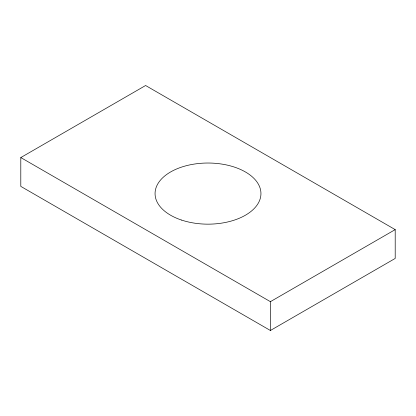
<?xml version="1.0" encoding="UTF-8"?>
<svg xmlns="http://www.w3.org/2000/svg" width="416" height="416" viewBox="0 0 416 416"><rect width="100%" height="100%" fill="white"/><g stroke="black" fill="none" stroke-linecap="round" stroke-linejoin="round"><path stroke-width="0.62" d="M20.8 157.565L145.6 85.509L395.2 229.616L395.2 258.435L270.4 330.491L20.8 186.384L20.8 157.565L270.4 301.668L395.2 229.616M270.4 301.668L270.4 330.491M181.527 220.064A52.946 30.571 0 0 0 260.946 193.591A52.946 30.571 0 0 0 181.527 167.118A52.946 30.571 0 0 0 181.527 220.064"/></g></svg>
